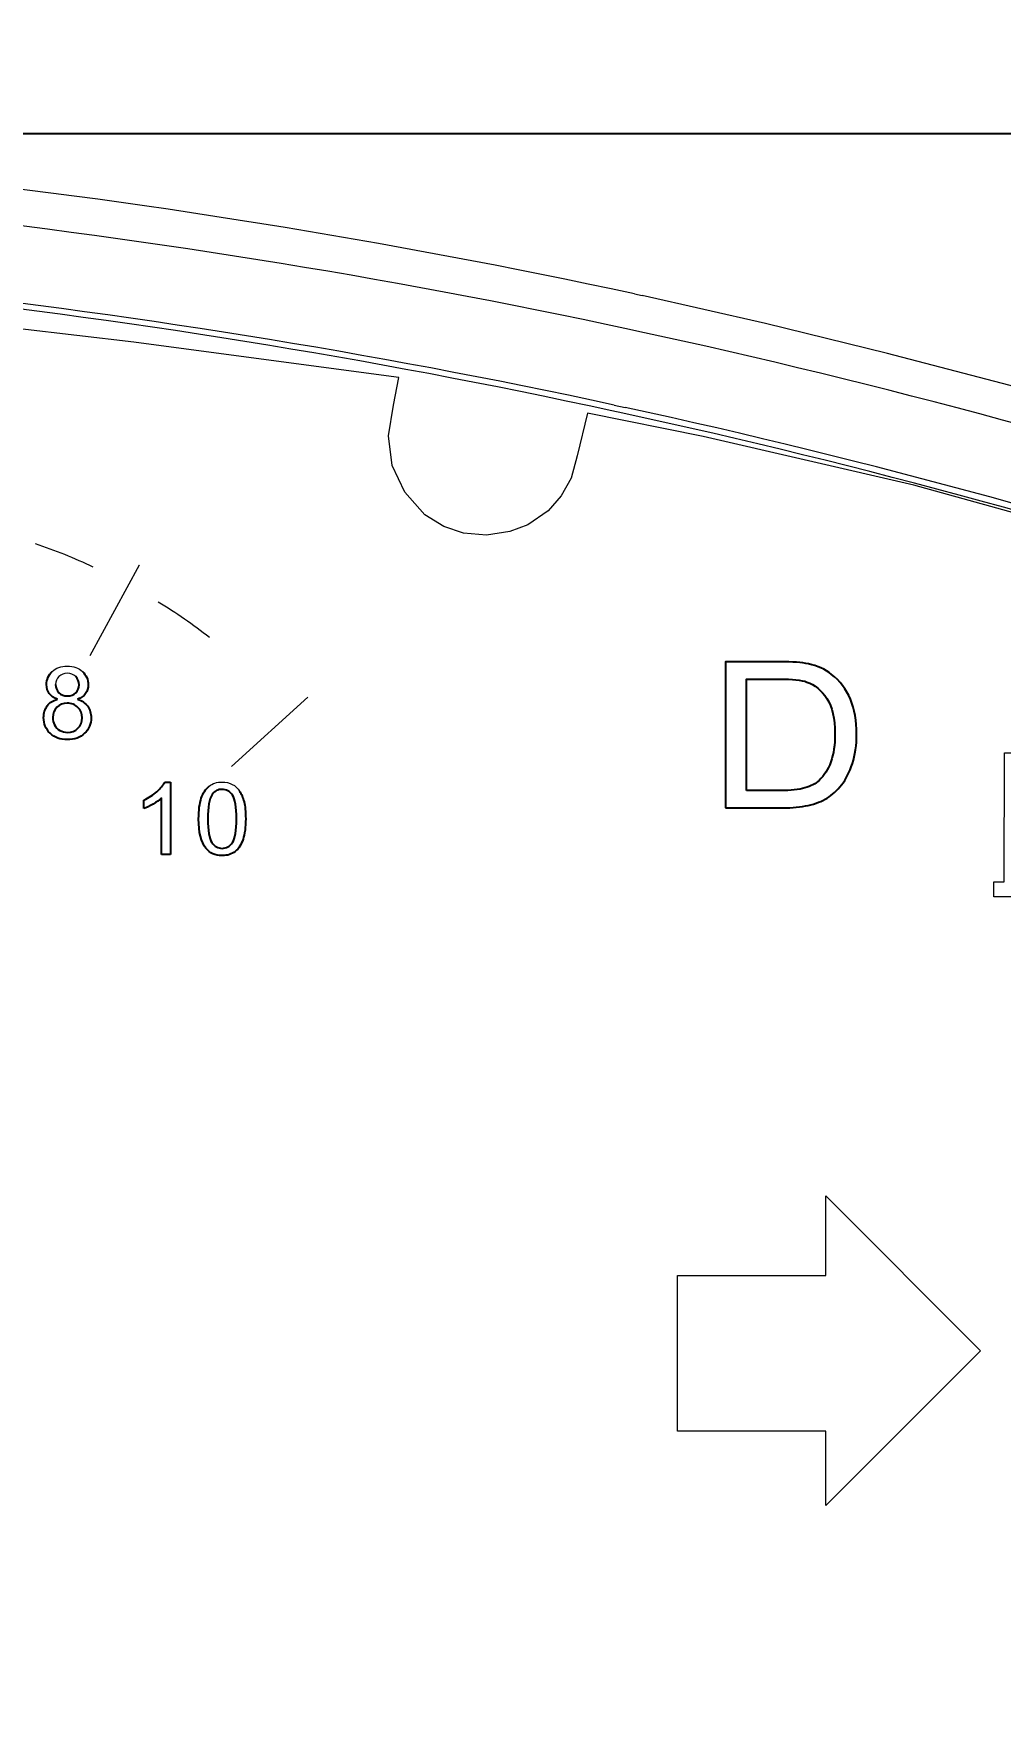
# Model space of a CAD drawing. Header units: millimetres. Extents: x 2768 to 3957, y 940 to 1781.
# Drawn here: x 3086.3 to 3126.9, y 1551.4 to 1621.6 of the extents above; entities that cross this region are included whole.
import ezdxf

# ---------------------------------------------------------------- set-up
doc = ezdxf.new("R2010")
doc.units = ezdxf.units.MM
doc.layers.add('layer 1', color=7, linetype='Continuous')
doc.layers.add('尺寸标注', color=2, linetype='Continuous', lineweight=25)
doc.layers.add('粗实线', color=7, linetype='Continuous', lineweight=50)
doc.styles.add('SGW', font='gbenor.shx', dxfattribs={"width": 0.6, "bigfont": 'hztxt.shx'})
doc.dimstyles.new('线性', dxfattribs={"dimtxt": 7, "dimasz": 3.5, "dimexe": 1.25, "dimexo": 0.625, "dimtad": 1, "dimdsep": 46, "dimtxsty": 'SGW', "dimcen": 2.5, "dimadec": 0, "dimazin": 0, "dimtfac": 1, "dimtmove": 0, "dimatfit": 3, "dimfxl": 0, "dimarcsym": 0})

# ---------------------------------------------------------------- blocks, each defined once
blk = doc.blocks.new('*D4')
at = {"layer": 'Defpoints', "color": 0, "transparency": 16777216}
for p in [(3153.99, 1638.621), (2941.99, 1607.225), (3153.99, 1607.225)]:
    blk.add_point(p, dxfattribs=at)
at = {"layer": '尺寸标注', "color": 0, "lineweight": -2, "transparency": 16777216}
for p, q in [((2941.99, 1607.85), (2941.99, 1639.871)), ((3153.99, 1607.85), (3153.99, 1639.871)), ((2945.49, 1638.621), (3150.49, 1638.621))]:
    blk.add_line(p, q, dxfattribs=at)
at = {"layer": '尺寸标注', "color": 0, "transparency": 16777216}
for points in [[(2945.49, 1639.204), (2945.49, 1638.038), (2941.99, 1638.621)], [(3150.49, 1639.204), (3150.49, 1638.038), (3153.99, 1638.621)]]:
    blk.add_solid(points, dxfattribs=at)
at = {"layer": '尺寸标注', "color": 0, "transparency": 16777216, "insert": (3047.99, 1642.746), "char_height": 7, "attachment_point": 5, "style": 'SGW'}
blk.add_mtext('\\M+181A3212%%P0.8', dxfattribs=at)
blk = doc.blocks.new('_DotSmall')
at = {"color": 0, "linetype": 'ByBlock', "const_width": 0.5}
blk.add_lwpolyline([(-0.0625, 0, 1), (0.0625, 0, 1)], format="xyb", close=True, dxfattribs=at)
blk = doc.blocks.new('*D6')
at = {"layer": 'Defpoints', "color": 0, "transparency": 16777216}
for p in [(3048.359, 1617.424), (3281.8, 1617.424), (3048.242, 1422.425)]:
    blk.add_point(p, dxfattribs=at)
at = {"layer": '尺寸标注', "color": 0, "lineweight": -2, "transparency": 16777216}
for p, q in [((3048.984, 1617.424), (3283.05, 1617.424)), ((3281.8, 1425.925), (3281.8, 1613.924)), ((3048.867, 1422.425), (3283.05, 1422.425))]:
    blk.add_line(p, q, dxfattribs=at)
at = {"layer": '尺寸标注', "color": 0, "transparency": 16777216}
for points in [[(3281.217, 1613.924), (3282.383, 1613.924), (3281.8, 1617.424)], [(3281.217, 1425.925), (3282.383, 1425.925), (3281.8, 1422.425)]]:
    blk.add_solid(points, dxfattribs=at)
at = {"layer": '尺寸标注', "color": 0, "transparency": 16777216, "insert": (3277.675, 1519.924), "char_height": 7, "attachment_point": 5, "rotation": 90, "style": 'SGW'}
blk.add_mtext('195', dxfattribs=at)

msp = doc.modelspace()

# ---------------------------------------------------------------- linework, layer by layer
at = {"layer": 'layer 1', "lineweight": 20}
for points in [[(3090.496, 1608.641), (3090.496, 1608.641), (3076.092, 1610.322), (3076.092, 1610.322)], [(3097.322, 1607.742), (3097.322, 1607.742), (3090.496, 1608.641), (3090.496, 1608.641)], [(3101.629, 1607.162), (3101.629, 1607.162), (3097.322, 1607.742), (3097.322, 1607.742)], [(3101.412, 1606.001), (3101.412, 1606.001), (3101.629, 1607.162), (3101.629, 1607.162)], [(3101.194, 1604.713), (3101.194, 1604.713), (3101.412, 1606.001), (3101.412, 1606.001)], [(3101.353, 1603.467), (3101.353, 1603.467), (3101.194, 1604.713), (3101.194, 1604.713)], [(3123.284, 1602.631), (3123.284, 1602.631), (3114.435, 1604.683), (3114.435, 1604.683)], [(3101.881, 1602.335), (3101.881, 1602.335), (3101.353, 1603.467), (3101.353, 1603.467)], [(3102.731, 1601.391), (3102.731, 1601.391), (3101.881, 1602.335), (3101.881, 1602.335)], [(3103.522, 1600.895), (3103.522, 1600.895), (3102.731, 1601.391), (3102.731, 1601.391)], [(3107.915, 1601.551), (3107.915, 1601.551), (3107.062, 1600.966), (3107.062, 1600.966)], [(3104.348, 1600.616), (3104.348, 1600.616), (3103.522, 1600.895), (3103.522, 1600.895)], [(3105.326, 1600.531), (3105.326, 1600.531), (3104.348, 1600.616), (3104.348, 1600.616)], [(3106.307, 1600.69), (3106.307, 1600.69), (3105.326, 1600.531), (3105.326, 1600.531)], [(3107.062, 1600.966), (3107.062, 1600.966), (3106.307, 1600.69), (3106.307, 1600.69)]]:
    msp.add_open_spline(points, degree=3, dxfattribs=at)
at = {"layer": 'layer 1', "color": 22, "lineweight": 0}
msp.add_open_spline([(3088.784, 1599.18), (3087.999, 1599.564), (3087.188, 1599.892), (3086.356, 1600.163)], degree=3, dxfattribs=at)
at = {"layer": 'layer 1', "color": 72, "lineweight": 9}
for points in [[(3088.784, 1599.18), (3087.999, 1599.564), (3087.188, 1599.892), (3086.356, 1600.163)], [(3093.67, 1596.223), (3092.987, 1596.769), (3092.267, 1597.267), (3091.515, 1597.712)]]:
    msp.add_open_spline(points, degree=3, dxfattribs=at)
at = {"layer": 'layer 1', "color": 7, "lineweight": 0}
for points in [[(3088.648, 1595.468), (3088.648, 1595.468), (3090.723, 1599.285), (3090.723, 1599.285)], [(3088.648, 1595.468), (3088.648, 1595.468), (3090.723, 1599.285), (3090.723, 1599.285)], [(3088.648, 1595.468), (3088.648, 1595.468), (3090.723, 1599.285), (3090.723, 1599.285)], [(3088.648, 1595.468), (3088.648, 1595.468), (3090.723, 1599.285), (3090.723, 1599.285)], [(3088.648, 1595.468), (3088.648, 1595.468), (3090.723, 1599.285), (3090.723, 1599.285)], [(3088.648, 1595.468), (3088.648, 1595.468), (3090.723, 1599.285), (3090.723, 1599.285)], [(3088.648, 1595.468), (3088.648, 1595.468), (3090.723, 1599.285), (3090.723, 1599.285)], [(3088.648, 1595.468), (3088.648, 1595.468), (3090.723, 1599.285), (3090.723, 1599.285)], [(3088.648, 1595.468), (3088.648, 1595.468), (3090.723, 1599.285), (3090.723, 1599.285)], [(3088.648, 1595.468), (3088.648, 1595.468), (3090.723, 1599.285), (3090.723, 1599.285)], [(3088.648, 1595.468), (3088.648, 1595.468), (3090.723, 1599.285), (3090.723, 1599.285)], [(3088.648, 1595.468), (3088.648, 1595.468), (3090.723, 1599.285), (3090.723, 1599.285)], [(3088.648, 1595.468), (3088.648, 1595.468), (3090.723, 1599.285), (3090.723, 1599.285)], [(3088.648, 1595.468), (3088.648, 1595.468), (3090.723, 1599.285), (3090.723, 1599.285)], [(3088.648, 1595.468), (3088.648, 1595.468), (3090.723, 1599.285), (3090.723, 1599.285)], [(3088.648, 1595.468), (3088.648, 1595.468), (3090.723, 1599.285), (3090.723, 1599.285)], [(3088.648, 1595.468), (3088.648, 1595.468), (3090.723, 1599.285), (3090.723, 1599.285)], [(3088.648, 1595.468), (3088.648, 1595.468), (3090.723, 1599.285), (3090.723, 1599.285)], [(3088.648, 1595.468), (3088.648, 1595.468), (3090.723, 1599.285), (3090.723, 1599.285)], [(3088.648, 1595.468), (3088.648, 1595.468), (3090.723, 1599.285), (3090.723, 1599.285)], [(3088.648, 1595.468), (3088.648, 1595.468), (3090.723, 1599.285), (3090.723, 1599.285)], [(3090.723, 1599.285), (3090.723, 1599.285), (3090.723, 1599.285), (3090.723, 1599.285)], [(3088.648, 1595.468), (3088.648, 1595.468), (3088.648, 1595.468), (3088.648, 1595.468)], [(3087.341, 1594.586), (3087.248, 1594.495), (3087.201, 1594.386), (3087.201, 1594.259)], [(3087.341, 1594.586), (3087.248, 1594.495), (3087.201, 1594.386), (3087.201, 1594.259)], [(3094.593, 1590.803), (3094.593, 1590.803), (3097.807, 1593.725), (3097.807, 1593.725)], [(3094.593, 1590.803), (3094.593, 1590.803), (3097.807, 1593.725), (3097.807, 1593.725)], [(3094.593, 1590.803), (3094.593, 1590.803), (3097.807, 1593.725), (3097.807, 1593.725)], [(3094.593, 1590.803), (3094.593, 1590.803), (3097.807, 1593.725), (3097.807, 1593.725)], [(3094.593, 1590.803), (3094.593, 1590.803), (3097.807, 1593.725), (3097.807, 1593.725)], [(3094.593, 1590.803), (3094.593, 1590.803), (3097.807, 1593.725), (3097.807, 1593.725)], [(3094.593, 1590.803), (3094.593, 1590.803), (3097.807, 1593.725), (3097.807, 1593.725)], [(3094.593, 1590.803), (3094.593, 1590.803), (3097.807, 1593.725), (3097.807, 1593.725)], [(3094.593, 1590.803), (3094.593, 1590.803), (3097.807, 1593.725), (3097.807, 1593.725)], [(3094.593, 1590.803), (3094.593, 1590.803), (3097.807, 1593.725), (3097.807, 1593.725)], [(3094.593, 1590.803), (3094.593, 1590.803), (3097.807, 1593.725), (3097.807, 1593.725)], [(3094.593, 1590.803), (3094.593, 1590.803), (3097.807, 1593.725), (3097.807, 1593.725)], [(3094.593, 1590.803), (3094.593, 1590.803), (3097.807, 1593.725), (3097.807, 1593.725)], [(3094.593, 1590.803), (3094.593, 1590.803), (3097.807, 1593.725), (3097.807, 1593.725)], [(3094.593, 1590.803), (3094.593, 1590.803), (3097.807, 1593.725), (3097.807, 1593.725)], [(3094.593, 1590.803), (3094.593, 1590.803), (3097.807, 1593.725), (3097.807, 1593.725)], [(3094.593, 1590.803), (3094.593, 1590.803), (3097.807, 1593.725), (3097.807, 1593.725)], [(3094.593, 1590.803), (3094.593, 1590.803), (3097.807, 1593.725), (3097.807, 1593.725)], [(3094.593, 1590.803), (3094.593, 1590.803), (3097.807, 1593.725), (3097.807, 1593.725)], [(3094.593, 1590.803), (3094.593, 1590.803), (3097.807, 1593.725), (3097.807, 1593.725)], [(3094.593, 1590.803), (3094.593, 1590.803), (3097.807, 1593.725), (3097.807, 1593.725)], [(3097.807, 1593.725), (3097.807, 1593.725), (3097.807, 1593.725), (3097.807, 1593.725)], [(3094.593, 1590.803), (3094.593, 1590.803), (3094.593, 1590.803), (3094.593, 1590.803)], [(3094.632, 1590.053), (3094.755, 1589.988), (3094.856, 1589.894), (3094.936, 1589.77)], [(3094.632, 1590.053), (3094.755, 1589.988), (3094.856, 1589.894), (3094.936, 1589.77)]]:
    msp.add_open_spline(points, degree=3, dxfattribs=at)
for points, knots in [([(3087.059, 1594.803), (3087.217, 1594.953), (3087.428, 1595.028), (3087.691, 1595.028), (3087.691, 1595.028), (3087.955, 1595.028), (3088.168, 1594.952), (3088.33, 1594.798)], [0.1875, 0.1875, 0.1875, 0.1875, 0.25, 0.25, 0.25, 0.25, 0.3125, 0.3125, 0.3125, 0.3125]), ([(3087.059, 1594.803), (3087.217, 1594.953), (3087.428, 1595.028), (3087.691, 1595.028), (3087.691, 1595.028), (3087.955, 1595.028), (3088.168, 1594.952), (3088.33, 1594.798)], [0.1875, 0.1875, 0.1875, 0.1875, 0.25, 0.25, 0.25, 0.25, 0.3125, 0.3125, 0.3125, 0.3125]), ([(3088.048, 1594.583), (3087.953, 1594.676), (3087.836, 1594.722), (3087.695, 1594.722), (3087.695, 1594.722), (3087.553, 1594.722), (3087.435, 1594.676), (3087.341, 1594.586)], [0.625, 0.625, 0.625, 0.625, 0.75, 0.75, 0.75, 0.75, 0.875, 0.875, 0.875, 0.875]), ([(3088.048, 1594.583), (3087.953, 1594.676), (3087.836, 1594.722), (3087.695, 1594.722), (3087.695, 1594.722), (3087.553, 1594.722), (3087.435, 1594.676), (3087.341, 1594.586)], [0.625, 0.625, 0.625, 0.625, 0.75, 0.75, 0.75, 0.75, 0.875, 0.875, 0.875, 0.875]), ([(3093.656, 1589.974), (3093.801, 1590.093), (3093.984, 1590.152), (3094.204, 1590.152), (3094.204, 1590.152), (3094.367, 1590.152), (3094.51, 1590.119), (3094.632, 1590.053)], [0.1666667, 0.1666667, 0.1666667, 0.1666667, 0.25, 0.25, 0.25, 0.25, 0.3333333, 0.3333333, 0.3333333, 0.3333333]), ([(3093.656, 1589.974), (3093.801, 1590.093), (3093.984, 1590.152), (3094.204, 1590.152), (3094.204, 1590.152), (3094.367, 1590.152), (3094.51, 1590.119), (3094.632, 1590.053)], [0.1666667, 0.1666667, 0.1666667, 0.1666667, 0.25, 0.25, 0.25, 0.25, 0.3333333, 0.3333333, 0.3333333, 0.3333333])]:
    msp.add_open_spline(points, degree=3, knots=knots, dxfattribs=at)
at = {"layer": 'layer 1', "color": 3}
for points, knots in [([(3115.366, 1589.064), (3115.366, 1589.064), (3115.366, 1595.207), (3115.366, 1595.207), (3115.366, 1595.207), (3115.366, 1595.207), (3117.664, 1595.207), (3117.664, 1595.207), (3117.664, 1595.207), (3118.182, 1595.207), (3118.578, 1595.177), (3118.852, 1595.118), (3118.852, 1595.118), (3119.234, 1595.038), (3119.56, 1594.891), (3119.83, 1594.679), (3119.83, 1594.679), (3120.181, 1594.404), (3120.445, 1594.055), (3120.619, 1593.629), (3120.619, 1593.629), (3120.795, 1593.203), (3120.882, 1592.717), (3120.882, 1592.169), (3120.882, 1592.169), (3120.882, 1591.702), (3120.823, 1591.289), (3120.703, 1590.929), (3120.703, 1590.929), (3120.585, 1590.568), (3120.435, 1590.269), (3120.248, 1590.033), (3120.248, 1590.033), (3120.063, 1589.797), (3119.861, 1589.611), (3119.641, 1589.477), (3119.641, 1589.477), (3119.422, 1589.341), (3119.156, 1589.238), (3118.846, 1589.168), (3118.846, 1589.168), (3118.533, 1589.098), (3118.176, 1589.064), (3117.774, 1589.064), (3117.774, 1589.064), (3117.774, 1589.064), (3115.366, 1589.064), (3115.366, 1589.064)], [0, 0, 0, 0, 0.083333, 0.083333, 0.083333, 0.083333, 0.166667, 0.166667, 0.166667, 0.166667, 0.25, 0.25, 0.25, 0.25, 0.333333, 0.333333, 0.333333, 0.333333, 0.416667, 0.416667, 0.416667, 0.416667, 0.5, 0.5, 0.5, 0.5, 0.583333, 0.583333, 0.583333, 0.583333, 0.666667, 0.666667, 0.666667, 0.666667, 0.75, 0.75, 0.75, 0.75, 0.833333, 0.833333, 0.833333, 0.833333, 0.916667, 0.916667, 0.916667, 0.916667, 1, 1, 1, 1]), ([(3116.249, 1589.789), (3116.249, 1589.789), (3117.673, 1589.789), (3117.673, 1589.789), (3117.673, 1589.789), (3118.112, 1589.789), (3118.459, 1589.826), (3118.709, 1589.902), (3118.709, 1589.902), (3118.959, 1589.978), (3119.158, 1590.083), (3119.307, 1590.221), (3119.307, 1590.221), (3119.517, 1590.412), (3119.68, 1590.673), (3119.796, 1590.997), (3119.796, 1590.997), (3119.913, 1591.323), (3119.972, 1591.717), (3119.972, 1592.182), (3119.972, 1592.182), (3119.972, 1592.824), (3119.857, 1593.317), (3119.628, 1593.662), (3119.628, 1593.662), (3119.399, 1594.008), (3119.121, 1594.238), (3118.793, 1594.356), (3118.793, 1594.356), (3118.557, 1594.44), (3118.175, 1594.481), (3117.651, 1594.481), (3117.651, 1594.481), (3117.651, 1594.481), (3116.249, 1594.481), (3116.249, 1594.481), (3116.249, 1594.481), (3116.249, 1594.481), (3116.249, 1589.789), (3116.249, 1589.789)], [0, 0, 0, 0, 0.1, 0.1, 0.1, 0.1, 0.2, 0.2, 0.2, 0.2, 0.3, 0.3, 0.3, 0.3, 0.4, 0.4, 0.4, 0.4, 0.5, 0.5, 0.5, 0.5, 0.6, 0.6, 0.6, 0.6, 0.7, 0.7, 0.7, 0.7, 0.8, 0.8, 0.8, 0.8, 0.9, 0.9, 0.9, 0.9, 1, 1, 1, 1])]:
    msp.add_open_spline(points, degree=3, knots=knots, dxfattribs=at)
at = {"layer": 'layer 1', "color": 7}
for points, knots in [([(3086.932, 1593.871), (3086.858, 1593.975), (3086.821, 1594.101), (3086.821, 1594.247), (3086.821, 1594.247), (3086.821, 1594.468), (3086.9, 1594.652), (3087.059, 1594.803)], [0.0625, 0.0625, 0.0625, 0.0625, 0.125, 0.125, 0.125, 0.125, 0.1875, 0.1875, 0.1875, 0.1875]), ([(3087.339, 1593.908), (3087.432, 1593.817), (3087.552, 1593.771), (3087.699, 1593.771), (3087.699, 1593.771), (3087.842, 1593.771), (3087.96, 1593.816), (3088.052, 1593.907), (3088.052, 1593.907), (3088.144, 1593.997), (3088.189, 1594.108), (3088.189, 1594.238), (3088.189, 1594.238), (3088.189, 1594.375), (3088.142, 1594.489), (3088.048, 1594.583)], [0.125, 0.125, 0.125, 0.125, 0.25, 0.25, 0.25, 0.25, 0.375, 0.375, 0.375, 0.375, 0.5, 0.5, 0.5, 0.5, 0.625, 0.625, 0.625, 0.625]), ([(3088.33, 1594.798), (3088.491, 1594.644), (3088.571, 1594.457), (3088.571, 1594.236), (3088.571, 1594.236), (3088.571, 1594.096), (3088.535, 1593.974), (3088.461, 1593.869)], [0.3125, 0.3125, 0.3125, 0.3125, 0.375, 0.375, 0.375, 0.375, 0.4375, 0.4375, 0.4375, 0.4375]), ([(3086.974, 1592.199), (3086.79, 1592.376), (3086.699, 1592.597), (3086.699, 1592.862), (3086.699, 1592.862), (3086.699, 1593.059), (3086.749, 1593.224), (3086.849, 1593.357)], [0.8125, 0.8125, 0.8125, 0.8125, 0.875, 0.875, 0.875, 0.875, 0.9375, 0.9375, 0.9375, 0.9375]), ([(3088.137, 1593.292), (3088.017, 1593.409), (3087.868, 1593.468), (3087.689, 1593.468), (3087.689, 1593.468), (3087.514, 1593.468), (3087.369, 1593.41), (3087.254, 1593.294)], [0.6666667, 0.6666667, 0.6666667, 0.6666667, 0.7777778, 0.7777778, 0.7777778, 0.7777778, 0.8888889, 0.8888889, 0.8888889, 0.8888889]), ([(3088.142, 1592.412), (3088.257, 1592.526), (3088.315, 1592.671), (3088.315, 1592.848), (3088.315, 1592.848), (3088.315, 1593.027), (3088.256, 1593.175), (3088.137, 1593.292)], [0.4444444, 0.4444444, 0.4444444, 0.4444444, 0.5555556, 0.5555556, 0.5555556, 0.5555556, 0.6666667, 0.6666667, 0.6666667, 0.6666667]), ([(3088.55, 1593.335), (3088.647, 1593.2), (3088.695, 1593.039), (3088.695, 1592.852), (3088.695, 1592.852), (3088.695, 1592.592), (3088.604, 1592.375), (3088.421, 1592.199)], [0.5625, 0.5625, 0.5625, 0.5625, 0.625, 0.625, 0.625, 0.625, 0.6875, 0.6875, 0.6875, 0.6875]), ([(3088.421, 1592.199), (3088.238, 1592.022), (3087.996, 1591.934), (3087.697, 1591.934), (3087.697, 1591.934), (3087.398, 1591.934), (3087.157, 1592.022), (3086.974, 1592.199)], [0.6875, 0.6875, 0.6875, 0.6875, 0.75, 0.75, 0.75, 0.75, 0.8125, 0.8125, 0.8125, 0.8125]), ([(3087.381, 1592.321), (3087.48, 1592.267), (3087.587, 1592.239), (3087.701, 1592.239), (3087.701, 1592.239), (3087.879, 1592.239), (3088.026, 1592.297), (3088.142, 1592.412)], [0.2222222, 0.2222222, 0.2222222, 0.2222222, 0.3333333, 0.3333333, 0.3333333, 0.3333333, 0.4444444, 0.4444444, 0.4444444, 0.4444444]), ([(3094.635, 1589.598), (3094.519, 1589.762), (3094.374, 1589.844), (3094.201, 1589.844), (3094.201, 1589.844), (3094.029, 1589.844), (3093.893, 1589.771), (3093.791, 1589.626)], [0.625, 0.625, 0.625, 0.625, 0.75, 0.75, 0.75, 0.75, 0.875, 0.875, 0.875, 0.875]), ([(3094.635, 1587.611), (3094.752, 1587.777), (3094.81, 1588.107), (3094.81, 1588.603), (3094.81, 1588.603), (3094.81, 1589.102), (3094.752, 1589.434), (3094.635, 1589.598)], [0.375, 0.375, 0.375, 0.375, 0.5, 0.5, 0.5, 0.5, 0.625, 0.625, 0.625, 0.625]), ([(3095.124, 1589.32), (3095.17, 1589.142), (3095.193, 1588.904), (3095.193, 1588.603), (3095.193, 1588.603), (3095.193, 1588.248), (3095.156, 1587.961), (3095.083, 1587.743)], [0.5, 0.5, 0.5, 0.5, 0.5833333, 0.5833333, 0.5833333, 0.5833333, 0.6666667, 0.6666667, 0.6666667, 0.6666667]), ([(3094.755, 1587.236), (3094.61, 1587.117), (3094.426, 1587.058), (3094.204, 1587.058), (3094.204, 1587.058), (3093.912, 1587.058), (3093.683, 1587.162), (3093.516, 1587.372)], [0.75, 0.75, 0.75, 0.75, 0.8333333, 0.8333333, 0.8333333, 0.8333333, 0.9166667, 0.9166667, 0.9166667, 0.9166667]), ([(3093.774, 1587.61), (3093.89, 1587.446), (3094.033, 1587.363), (3094.204, 1587.363), (3094.204, 1587.363), (3094.376, 1587.363), (3094.519, 1587.446), (3094.635, 1587.611)], [0.125, 0.125, 0.125, 0.125, 0.25, 0.25, 0.25, 0.25, 0.375, 0.375, 0.375, 0.375])]:
    msp.add_open_spline(points, degree=3, knots=knots, dxfattribs=at)
at = {"layer": 'layer 1', "color": 7, "lineweight": 9}
for points, knots in [([(3086.932, 1593.871), (3086.858, 1593.975), (3086.821, 1594.101), (3086.821, 1594.247), (3086.821, 1594.247), (3086.821, 1594.468), (3086.9, 1594.652), (3087.059, 1594.803)], [0.0625, 0.0625, 0.0625, 0.0625, 0.125, 0.125, 0.125, 0.125, 0.1875, 0.1875, 0.1875, 0.1875]), ([(3087.339, 1593.908), (3087.432, 1593.817), (3087.552, 1593.771), (3087.699, 1593.771), (3087.699, 1593.771), (3087.842, 1593.771), (3087.96, 1593.816), (3088.052, 1593.907), (3088.052, 1593.907), (3088.144, 1593.997), (3088.189, 1594.108), (3088.189, 1594.238), (3088.189, 1594.238), (3088.189, 1594.375), (3088.142, 1594.489), (3088.048, 1594.583)], [0.125, 0.125, 0.125, 0.125, 0.25, 0.25, 0.25, 0.25, 0.375, 0.375, 0.375, 0.375, 0.5, 0.5, 0.5, 0.5, 0.625, 0.625, 0.625, 0.625]), ([(3088.33, 1594.798), (3088.491, 1594.644), (3088.571, 1594.457), (3088.571, 1594.236), (3088.571, 1594.236), (3088.571, 1594.096), (3088.535, 1593.974), (3088.461, 1593.869)], [0.3125, 0.3125, 0.3125, 0.3125, 0.375, 0.375, 0.375, 0.375, 0.4375, 0.4375, 0.4375, 0.4375]), ([(3086.974, 1592.199), (3086.79, 1592.376), (3086.699, 1592.597), (3086.699, 1592.862), (3086.699, 1592.862), (3086.699, 1593.059), (3086.749, 1593.224), (3086.849, 1593.357)], [0.8125, 0.8125, 0.8125, 0.8125, 0.875, 0.875, 0.875, 0.875, 0.9375, 0.9375, 0.9375, 0.9375]), ([(3088.137, 1593.292), (3088.017, 1593.409), (3087.868, 1593.468), (3087.689, 1593.468), (3087.689, 1593.468), (3087.514, 1593.468), (3087.369, 1593.41), (3087.254, 1593.294)], [0.6666667, 0.6666667, 0.6666667, 0.6666667, 0.7777778, 0.7777778, 0.7777778, 0.7777778, 0.8888889, 0.8888889, 0.8888889, 0.8888889]), ([(3088.142, 1592.412), (3088.257, 1592.526), (3088.315, 1592.671), (3088.315, 1592.848), (3088.315, 1592.848), (3088.315, 1593.027), (3088.256, 1593.175), (3088.137, 1593.292)], [0.4444444, 0.4444444, 0.4444444, 0.4444444, 0.5555556, 0.5555556, 0.5555556, 0.5555556, 0.6666667, 0.6666667, 0.6666667, 0.6666667]), ([(3088.55, 1593.335), (3088.647, 1593.2), (3088.695, 1593.039), (3088.695, 1592.852), (3088.695, 1592.852), (3088.695, 1592.592), (3088.604, 1592.375), (3088.421, 1592.199)], [0.5625, 0.5625, 0.5625, 0.5625, 0.625, 0.625, 0.625, 0.625, 0.6875, 0.6875, 0.6875, 0.6875]), ([(3088.421, 1592.199), (3088.238, 1592.022), (3087.996, 1591.934), (3087.697, 1591.934), (3087.697, 1591.934), (3087.398, 1591.934), (3087.157, 1592.022), (3086.974, 1592.199)], [0.6875, 0.6875, 0.6875, 0.6875, 0.75, 0.75, 0.75, 0.75, 0.8125, 0.8125, 0.8125, 0.8125]), ([(3087.381, 1592.321), (3087.48, 1592.267), (3087.587, 1592.239), (3087.701, 1592.239), (3087.701, 1592.239), (3087.879, 1592.239), (3088.026, 1592.297), (3088.142, 1592.412)], [0.2222222, 0.2222222, 0.2222222, 0.2222222, 0.3333333, 0.3333333, 0.3333333, 0.3333333, 0.4444444, 0.4444444, 0.4444444, 0.4444444]), ([(3094.635, 1589.598), (3094.519, 1589.762), (3094.374, 1589.844), (3094.201, 1589.844), (3094.201, 1589.844), (3094.029, 1589.844), (3093.893, 1589.771), (3093.791, 1589.626)], [0.625, 0.625, 0.625, 0.625, 0.75, 0.75, 0.75, 0.75, 0.875, 0.875, 0.875, 0.875]), ([(3094.635, 1587.611), (3094.752, 1587.777), (3094.81, 1588.107), (3094.81, 1588.603), (3094.81, 1588.603), (3094.81, 1589.102), (3094.752, 1589.434), (3094.635, 1589.598)], [0.375, 0.375, 0.375, 0.375, 0.5, 0.5, 0.5, 0.5, 0.625, 0.625, 0.625, 0.625]), ([(3095.124, 1589.32), (3095.17, 1589.142), (3095.193, 1588.904), (3095.193, 1588.603), (3095.193, 1588.603), (3095.193, 1588.248), (3095.156, 1587.961), (3095.083, 1587.743)], [0.5, 0.5, 0.5, 0.5, 0.5833333, 0.5833333, 0.5833333, 0.5833333, 0.6666667, 0.6666667, 0.6666667, 0.6666667]), ([(3094.755, 1587.236), (3094.61, 1587.117), (3094.426, 1587.058), (3094.204, 1587.058), (3094.204, 1587.058), (3093.912, 1587.058), (3093.683, 1587.162), (3093.516, 1587.372)], [0.75, 0.75, 0.75, 0.75, 0.8333333, 0.8333333, 0.8333333, 0.8333333, 0.9166667, 0.9166667, 0.9166667, 0.9166667]), ([(3093.774, 1587.61), (3093.89, 1587.446), (3094.033, 1587.363), (3094.204, 1587.363), (3094.204, 1587.363), (3094.376, 1587.363), (3094.519, 1587.446), (3094.635, 1587.611)], [0.125, 0.125, 0.125, 0.125, 0.25, 0.25, 0.25, 0.25, 0.375, 0.375, 0.375, 0.375])]:
    msp.add_open_spline(points, degree=3, knots=knots, dxfattribs=at)
at = {"layer": 'layer 1', "color": 7}
for points in [[(3087.201, 1594.259), (3087.201, 1594.116), (3087.248, 1593.999), (3087.339, 1593.908)], [(3086.849, 1593.357), (3086.948, 1593.49), (3087.091, 1593.581), (3087.276, 1593.629)], [(3087.276, 1593.629), (3087.121, 1593.685), (3087.007, 1593.766), (3086.932, 1593.871)], [(3088.461, 1593.869), (3088.387, 1593.766), (3088.276, 1593.685), (3088.125, 1593.629)], [(3088.125, 1593.629), (3088.311, 1593.568), (3088.453, 1593.471), (3088.55, 1593.335)], [(3087.254, 1593.294), (3087.139, 1593.178), (3087.081, 1593.033), (3087.081, 1592.86)], [(3087.081, 1592.86), (3087.081, 1592.754), (3087.107, 1592.651), (3087.157, 1592.552)], [(3087.157, 1592.552), (3087.207, 1592.453), (3087.281, 1592.376), (3087.381, 1592.321)], [(3091.458, 1589.746), (3091.613, 1589.886), (3091.724, 1590.021), (3091.789, 1590.152)], [(3091.789, 1590.152), (3091.789, 1590.152), (3092.028, 1590.152), (3092.028, 1590.152)], [(3092.028, 1590.152), (3092.028, 1590.152), (3092.028, 1587.109), (3092.028, 1587.109)], [(3090.912, 1589.391), (3091.12, 1589.489), (3091.302, 1589.607), (3091.458, 1589.746)], [(3090.912, 1589.032), (3090.912, 1589.032), (3090.912, 1589.391), (3090.912, 1589.391)], [(3091.656, 1589.48), (3091.567, 1589.394), (3091.449, 1589.309), (3091.304, 1589.224)], [(3091.656, 1587.109), (3091.656, 1587.109), (3091.656, 1589.48), (3091.656, 1589.48)], [(3093.216, 1588.603), (3093.216, 1588.962), (3093.253, 1589.25), (3093.327, 1589.468)], [(3093.327, 1589.468), (3093.4, 1589.687), (3093.511, 1589.856), (3093.656, 1589.974)], [(3093.791, 1589.626), (3093.663, 1589.442), (3093.599, 1589.101), (3093.599, 1588.603)], [(3094.936, 1589.77), (3095.016, 1589.647), (3095.079, 1589.497), (3095.124, 1589.32)], [(3091.304, 1589.224), (3091.158, 1589.138), (3091.027, 1589.074), (3090.912, 1589.032)], [(3093.516, 1587.372), (3093.317, 1587.623), (3093.216, 1588.035), (3093.216, 1588.603)], [(3093.599, 1588.603), (3093.599, 1588.106), (3093.657, 1587.775), (3093.774, 1587.61)], [(3095.083, 1587.743), (3095.01, 1587.524), (3094.9, 1587.355), (3094.755, 1587.236)], [(3092.028, 1587.109), (3092.028, 1587.109), (3091.656, 1587.109), (3091.656, 1587.109)]]:
    msp.add_open_spline(points, degree=3, dxfattribs=at)
at = {"layer": 'layer 1', "color": 7, "lineweight": 9}
for points in [[(3087.201, 1594.259), (3087.201, 1594.116), (3087.248, 1593.999), (3087.339, 1593.908)], [(3086.849, 1593.357), (3086.948, 1593.49), (3087.091, 1593.581), (3087.276, 1593.629)], [(3087.276, 1593.629), (3087.121, 1593.685), (3087.007, 1593.766), (3086.932, 1593.871)], [(3088.461, 1593.869), (3088.387, 1593.766), (3088.276, 1593.685), (3088.125, 1593.629)], [(3088.125, 1593.629), (3088.311, 1593.568), (3088.453, 1593.471), (3088.55, 1593.335)], [(3087.254, 1593.294), (3087.139, 1593.178), (3087.081, 1593.033), (3087.081, 1592.86)], [(3087.081, 1592.86), (3087.081, 1592.754), (3087.107, 1592.651), (3087.157, 1592.552)], [(3087.157, 1592.552), (3087.207, 1592.453), (3087.281, 1592.376), (3087.381, 1592.321)], [(3091.458, 1589.746), (3091.613, 1589.886), (3091.724, 1590.021), (3091.789, 1590.152)], [(3091.789, 1590.152), (3091.789, 1590.152), (3092.028, 1590.152), (3092.028, 1590.152)], [(3092.028, 1590.152), (3092.028, 1590.152), (3092.028, 1587.109), (3092.028, 1587.109)], [(3090.912, 1589.391), (3091.12, 1589.489), (3091.302, 1589.607), (3091.458, 1589.746)], [(3090.912, 1589.032), (3090.912, 1589.032), (3090.912, 1589.391), (3090.912, 1589.391)], [(3091.656, 1589.48), (3091.567, 1589.394), (3091.449, 1589.309), (3091.304, 1589.224)], [(3091.656, 1587.109), (3091.656, 1587.109), (3091.656, 1589.48), (3091.656, 1589.48)], [(3093.216, 1588.603), (3093.216, 1588.962), (3093.253, 1589.25), (3093.327, 1589.468)], [(3093.327, 1589.468), (3093.4, 1589.687), (3093.511, 1589.856), (3093.656, 1589.974)], [(3093.791, 1589.626), (3093.663, 1589.442), (3093.599, 1589.101), (3093.599, 1588.603)], [(3094.936, 1589.77), (3095.016, 1589.647), (3095.079, 1589.497), (3095.124, 1589.32)], [(3091.304, 1589.224), (3091.158, 1589.138), (3091.027, 1589.074), (3090.912, 1589.032)], [(3093.516, 1587.372), (3093.317, 1587.623), (3093.216, 1588.035), (3093.216, 1588.603)], [(3093.599, 1588.603), (3093.599, 1588.106), (3093.657, 1587.775), (3093.774, 1587.61)], [(3095.083, 1587.743), (3095.01, 1587.524), (3094.9, 1587.355), (3094.755, 1587.236)], [(3092.028, 1587.109), (3092.028, 1587.109), (3091.656, 1587.109), (3091.656, 1587.109)]]:
    msp.add_open_spline(points, degree=3, dxfattribs=at)
at = {"layer": 'layer 1', "color": 2, "lineweight": 9}
msp.add_open_spline([(3127.094, 1591.376), (3127.094, 1591.376), (3127.079, 1585.954), (3127.079, 1585.954), (3127.079, 1585.954), (3127.079, 1585.954), (3126.658, 1585.954), (3126.658, 1585.954), (3126.658, 1585.954), (3126.658, 1585.954), (3126.658, 1585.322), (3126.658, 1585.322), (3126.658, 1585.322), (3126.658, 1585.322), (3132.479, 1585.322), (3132.479, 1585.322), (3132.479, 1585.322), (3132.479, 1585.322), (3132.479, 1585.998), (3132.479, 1585.998), (3132.479, 1585.998), (3132.479, 1585.998), (3131.837, 1585.984), (3131.837, 1585.984), (3131.837, 1585.984), (3131.837, 1585.984), (3131.822, 1588.596), (3131.822, 1588.596), (3131.822, 1588.596), (3131.822, 1588.596), (3132.056, 1588.596), (3132.056, 1588.596), (3132.056, 1588.596), (3132.056, 1588.596), (3132.289, 1588.362), (3132.289, 1588.362), (3132.289, 1588.362), (3132.289, 1588.362), (3132.289, 1586.421), (3132.289, 1586.421), (3132.289, 1586.421), (3132.289, 1586.421), (3132.53, 1586.181), (3132.53, 1586.181), (3132.53, 1586.181), (3132.53, 1586.181), (3134.434, 1586.181), (3134.434, 1586.181), (3134.434, 1586.181), (3134.434, 1586.181), (3134.657, 1586.403), (3134.657, 1586.403), (3134.657, 1586.403), (3134.657, 1586.403), (3134.657, 1589.209), (3134.657, 1589.209), (3134.657, 1589.209), (3134.657, 1589.209), (3135.325, 1589.388), (3135.325, 1589.388), (3135.325, 1589.388), (3135.325, 1589.388), (3135.325, 1590.522), (3135.325, 1590.522), (3135.325, 1590.522), (3135.325, 1590.522), (3135.106, 1590.522), (3135.106, 1590.522), (3135.106, 1590.522), (3135.106, 1590.522), (3135.106, 1591.376), (3135.106, 1591.376), (3135.106, 1591.376), (3135.106, 1591.376), (3134.639, 1591.376), (3134.639, 1591.376), (3134.639, 1591.376), (3134.639, 1591.376), (3134.639, 1590.522), (3134.639, 1590.522), (3134.639, 1590.522), (3134.639, 1590.522), (3134.011, 1590.522), (3134.011, 1590.522), (3134.011, 1590.522), (3134.011, 1590.522), (3134.011, 1591.376), (3134.011, 1591.376), (3134.011, 1591.376), (3134.011, 1591.376), (3133.573, 1591.376), (3133.573, 1591.376), (3133.573, 1591.376), (3133.573, 1591.376), (3133.573, 1590.508), (3133.573, 1590.508), (3133.573, 1590.508), (3133.573, 1590.508), (3133.369, 1590.508), (3133.369, 1590.508), (3133.369, 1590.508), (3133.369, 1590.508), (3133.369, 1589.428), (3133.369, 1589.428), (3133.369, 1589.428), (3133.369, 1589.428), (3133.997, 1589.18), (3133.997, 1589.18), (3133.997, 1589.18), (3133.997, 1589.18), (3133.997, 1586.845), (3133.997, 1586.845), (3133.997, 1586.845), (3133.997, 1586.845), (3132.888, 1586.845), (3132.888, 1586.845), (3132.888, 1586.845), (3132.888, 1586.845), (3132.888, 1588.771), (3132.888, 1588.771), (3132.888, 1588.771), (3132.888, 1588.771), (3132.435, 1589.223), (3132.435, 1589.223), (3132.435, 1589.223), (3132.435, 1589.223), (3131.837, 1589.223), (3131.837, 1589.223), (3131.837, 1589.223), (3131.837, 1589.223), (3131.837, 1591.376), (3131.837, 1591.376), (3131.837, 1591.376), (3131.837, 1591.376), (3127.094, 1591.376), (3127.094, 1591.376)], degree=3, knots=[0, 0, 0, 0, 0.029412, 0.029412, 0.029412, 0.029412, 0.058824, 0.058824, 0.058824, 0.058824, 0.088235, 0.088235, 0.088235, 0.088235, 0.117647, 0.117647, 0.117647, 0.117647, 0.147059, 0.147059, 0.147059, 0.147059, 0.176471, 0.176471, 0.176471, 0.176471, 0.205882, 0.205882, 0.205882, 0.205882, 0.235294, 0.235294, 0.235294, 0.235294, 0.264706, 0.264706, 0.264706, 0.264706, 0.294118, 0.294118, 0.294118, 0.294118, 0.323529, 0.323529, 0.323529, 0.323529, 0.352941, 0.352941, 0.352941, 0.352941, 0.382353, 0.382353, 0.382353, 0.382353, 0.411765, 0.411765, 0.411765, 0.411765, 0.441176, 0.441176, 0.441176, 0.441176, 0.470588, 0.470588, 0.470588, 0.470588, 0.5, 0.5, 0.5, 0.5, 0.529412, 0.529412, 0.529412, 0.529412, 0.558824, 0.558824, 0.558824, 0.558824, 0.588235, 0.588235, 0.588235, 0.588235, 0.617647, 0.617647, 0.617647, 0.617647, 0.647059, 0.647059, 0.647059, 0.647059, 0.676471, 0.676471, 0.676471, 0.676471, 0.705882, 0.705882, 0.705882, 0.705882, 0.735294, 0.735294, 0.735294, 0.735294, 0.764706, 0.764706, 0.764706, 0.764706, 0.794118, 0.794118, 0.794118, 0.794118, 0.823529, 0.823529, 0.823529, 0.823529, 0.852941, 0.852941, 0.852941, 0.852941, 0.882353, 0.882353, 0.882353, 0.882353, 0.911765, 0.911765, 0.911765, 0.911765, 0.941176, 0.941176, 0.941176, 0.941176, 0.970588, 0.970588, 0.970588, 0.970588, 1, 1, 1, 1], dxfattribs=at)
at = {"layer": 'layer 1', "color": 72, "lineweight": 5}
for points in [[(3119.582, 1572.746), (3119.582, 1572.746), (3126.096, 1566.233), (3126.096, 1566.233)], [(3119.582, 1569.405), (3119.582, 1569.405), (3119.582, 1572.746), (3119.582, 1572.746)], [(3113.348, 1569.406), (3113.348, 1569.406), (3119.582, 1569.405), (3119.582, 1569.405)], [(3113.348, 1562.85), (3113.348, 1562.85), (3113.348, 1569.406), (3113.348, 1569.406)], [(3126.096, 1566.233), (3126.096, 1566.233), (3119.582, 1559.733), (3119.582, 1559.733)], [(3119.582, 1562.85), (3119.582, 1562.85), (3113.348, 1562.85), (3113.348, 1562.85)], [(3119.582, 1559.733), (3119.582, 1559.733), (3119.582, 1562.85), (3119.582, 1562.85)]]:
    msp.add_open_spline(points, degree=3, dxfattribs=at)
at = {"layer": '粗实线', "color": 7, "lineweight": 0}
for p, q in [((3111.54, 1610.674), (3111.864, 1610.604)), ((3111.642, 1609.116), (3111.329, 1609.184)), ((3111.046, 1605.665), (3110.591, 1605.764)), ((3110.69, 1606.003), (3111.153, 1605.903))]:
    msp.add_line(p, q, dxfattribs=at)
msp.add_lwpolyline([(3171.946, 1590.74), (3167.131, 1592.869), (3162.278, 1594.914), (3157.388, 1596.876), (3152.458, 1598.753), (3147.489, 1600.545), (3142.479, 1602.251), (3137.429, 1603.872), (3132.337, 1605.407), (3127.281, 1606.834), (3122.185, 1608.176), (3117.046, 1609.433), (3111.864, 1610.604)], dxfattribs=at)
for centre, radius, start, end in [((3048.359, 1318.382), 299.042, 77.80274, 90.02246), ((3048.286, 1316.049), 299.837, 77.8625, 90.00845), ((3048.302, 1317.03), 295.631, 77.81699, 90.01165), ((3048.366, 1318.432), 293.992, 77.78056, 90.02417), ((3048.258, 1317.425), 295, 65.65107, 77.71101), ((3048.098, 1316.306), 296.383, 71.61418, 77.71653)]:
    msp.add_arc(centre, radius, start, end, dxfattribs=at)
msp.add_ellipse((-3603.468, -18644.605), major_axis=(-6746.571, -20245.111), ratio=0.118199, start_param=3.129506, end_param=3.154505, dxfattribs=at)
for points in [[(3109.567, 1605.655), (3109.567, 1605.655), (3109.129, 1603.862), (3109.129, 1603.862)], [(3114.435, 1604.683), (3114.435, 1604.683), (3109.567, 1605.655), (3109.567, 1605.655)], [(3109.129, 1603.862), (3109.129, 1603.862), (3108.874, 1602.932), (3108.874, 1602.932)], [(3108.874, 1602.932), (3108.874, 1602.932), (3108.465, 1602.183), (3108.465, 1602.183)], [(3135.829, 1599.162), (3135.829, 1599.162), (3123.284, 1602.631), (3123.284, 1602.631)], [(3108.465, 1602.183), (3108.465, 1602.183), (3107.915, 1601.551), (3107.915, 1601.551)]]:
    msp.add_open_spline(points, degree=3, dxfattribs=at)

# ---------------------------------------------------------------- dimensions: what is measured, and where the dimension line sits
at = {"layer": '尺寸标注'}
dim = msp.add_linear_dim(base=(3153.99, 1638.621), p1=(2941.99, 1607.225), p2=(3153.99, 1607.225), text='▲<>%%P0.8', dimstyle='线性', override={"dimldrblk": 'DotSmall'}, dxfattribs=at)
dim.commit()
dim.dimension.update_dxf_attribs({"geometry": '*D4', "text_midpoint": (3047.99, 1642.746)})
dim = msp.add_linear_dim(base=(3281.8, 1617.424), p1=(3048.242, 1422.425), p2=(3048.359, 1617.424), angle=90, dimstyle='线性', dxfattribs=at)
dim.commit()
dim.dimension.update_dxf_attribs({"geometry": '*D6', "text_midpoint": (3281.8, 1519.924), "dimtype": 160})

doc.saveas('drawing.dxf')
